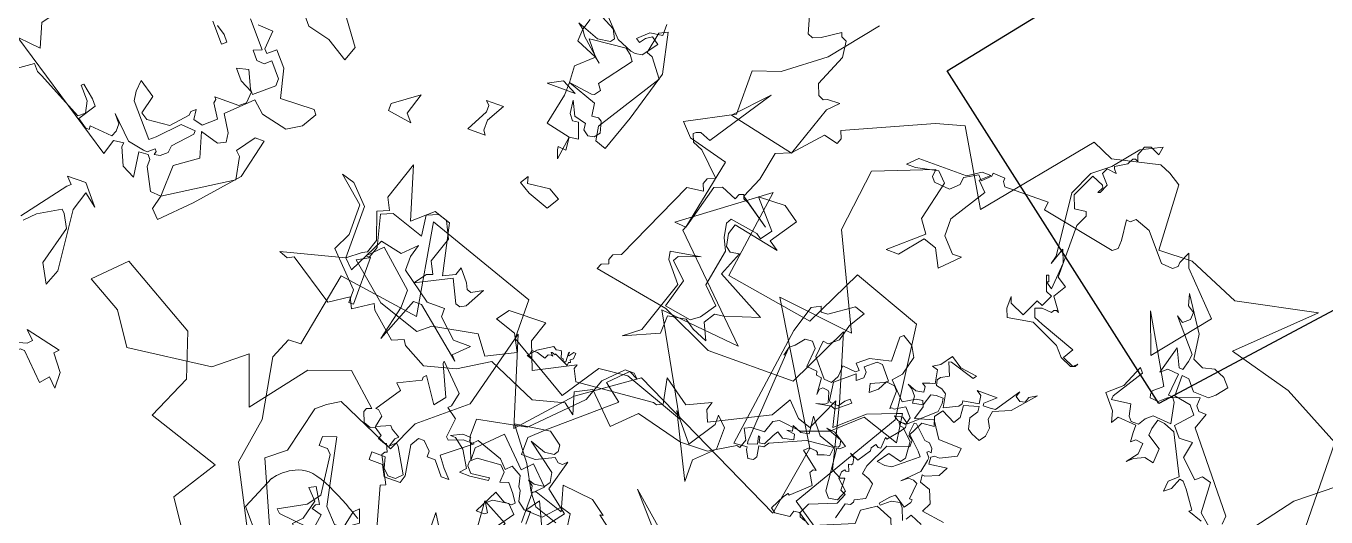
# Model space of a CAD drawing. Header units: metres. Extents: x -71 to 881, y -503 to 661.
# Drawn here: x 122.1 to 127.82, y 470.52 to 472.67 of the extents above; entities that cross this region are included whole.
import ezdxf

# ---------------------------------------------------------------- set-up
doc = ezdxf.new("R2010")
doc.units = ezdxf.units.M
doc.layers.add('ARBRE', color=100, linetype='Continuous', lineweight=13, true_color=0x00ff3f)
doc.layers.add('Parede', color=6, linetype='Continuous', lineweight=30)

# ---------------------------------------------------------------- blocks, each defined once
blk = doc.blocks.new('WMF2', base_point=(0, 0.01))
at = {"color": 251, "lineweight": 0, "true_color": 0x636466}
for points in [[(81.23, -212.64), (86.45, -202.37), (92.4, -197.64), (98.49, -189.57)], [(99.98, -191.79), (99.88, -192.88), (107.36, -202.17), (106.64, -204.2), (107.63, -204.27), (108.14, -204.87), (108.06, -205.98), (111.91, -204.61), (112.96, -203.7), (114.06, -203.79), (114.16, -204.2), (114.12, -204.74), (112.93, -205.76), (117.77, -214.23), (115.81, -208.91), (110.13, -215.92), (115.04, -221.02), (115.66, -222.79), (116.35, -221.31), (116.39, -220.76), (116.99, -220.25), (118.51, -220.38), (121.42, -223.82), (123.45, -224.55), (124.06, -224.04), (124.6, -224.1), (124.28, -221.43), (124.37, -220.32), (124.97, -219.82), (134.84, -221.76), (134.73, -222.86), (140.59, -222.8), (140.98, -223.38), (140.96, -223.82), (142.59, -223.95), (142.62, -223.52), (143.7, -222.51), (144.2, -223.11), (145.93, -222.16), (146.02, -221.17), (147.09, -220.14), (149.19, -220.32), (149.69, -220.93), (149.6, -221.91), (157.24, -218.9), (158.3, -210.64), (152.62, -198.66), (162.76, -199.86), (152.65, -183.05), (154.26, -173.69), (175.85, -184.22), (183.13, -179.1), (188.97, -172.64), (192.5, -184.13), (195.26, -173.72), (200.97, -168.92), (202.85, -164.87), (210.8, -168.41), (212.43, -167.44), (213.62, -166.42), (215.13, -160.27), (217.5, -158.38), (210.72, -142.97)], [(3.9, -111.79), (16.57, -120.44), (8.22, -134.47), (9.81, -146.85), (18.98, -150.2), (22.71, -142.59), (34.39, -144.58), (32.65, -156.43), (43.16, -148.65), (41.63, -148.52), (39.67, -158.01), (44.92, -159.4), (46.44, -161.06), (40.43, -164.26), (40.42, -170.12), (36.91, -171.27), (31.95, -175.08), (27.13, -180.99)], [(162.25, -221.47), (162.55, -220.76), (164.41, -221.19), (167.6, -217.66), (169.53, -216.89), (170.28, -213.15), (171.44, -210.43), (167.5, -207.63), (170.63, -209.8), (171.33, -210.11), (171.53, -210.62), (172.06, -210.42), (172.36, -209.7), (174.37, -210.56), (175.39, -210.16), (176.98, -204.42), (177.29, -203.7), (165.65, -192.21), (176.34, -193.26), (169.52, -180.97), (177.55, -183.87), (181.35, -183.49), (184.59, -178.67), (192.69, -183.49), (192.69, -188.7), (207.51, -193.95), (205.44, -181.84), (216.23, -183.49), (218.11, -173.58), (219.76, -173.52), (220.92, -170.8), (219.49, -162.84), (220.49, -156.77), (215.08, -146.26)], [(14.68, -118.45), (15.39, -118.76), (15.6, -119.27), (14.94, -120.61), (11.56, -121.96), (10.97, -123.39), (11.67, -123.68), (11.74, -125.32), (12.27, -125.11), (13.58, -125.77), (15.6, -134.05), (18.21, -142.77), (22.11, -134.68), (33.61, -134.71), (40.51, -137.9), (50.45, -139.73), (50.16, -140.44), (49.24, -140.81), (49.44, -141.32), (49.15, -142.04), (48.13, -142.44), (43.19, -153.31), (41.06, -153.59), (41.43, -154.51), (41.13, -155.22), (40.11, -155.63), (43.05, -158.46), (44.35, -159.02), (44.76, -160.04), (44.45, -160.3), (43.92, -160.51), (42.49, -159.91), (37.1, -168.03), (40.97, -163.9), (32.15, -161.95), (29.82, -168.64), (28.52, -170), (30.14, -169.93), (30.65, -169.72), (31.37, -170.03), (31.94, -171.46), (30.17, -175.61), (30.45, -177.74), (31.15, -178.04), (31.35, -178.56), (33.6, -177.07), (34.61, -176.66), (35.32, -176.96), (38.04, -186.65)], [(89.7, -182.43), (90.01, -206.45), (97.85, -210.62), (106.23, -212.96), (97.57, -221.28), (108.11, -219.06), (114.95, -222), (119.42, -221.88), (119.84, -230.55), (121.43, -231.58), (122.86, -232.19), (129.04, -230.77), (131.8, -232.03), (142.53, -219.05), (147.98, -228.38), (151.61, -227.39), (162.65, -222.48), (162.25, -221.47), (162.25, -221.47)], [(65.29, -97.98), (67.08, -104.41), (66.4, -104.68), (68.19, -108.14), (67.94, -108.55), (67.68, -108.66), (68.1, -109.68), (68.37, -109.56), (69.29, -109.9), (69.08, -110.38), (70.18, -111.12), (70.78, -110.87), (71.7, -111.21), (72.22, -112.5), (72.02, -112.99), (71.4, -113.23), (75.46, -116.88), (80.69, -115.04), (86.12, -108.09), (88.43, -114.47), (92.34, -111.31), (103.35, -109.97), (106.1, -114.07), (110.61, -116.64), (106.84, -120.37), (96.77, -114.54), (94.84, -108.74), (97.41, -102.93), (91.6, -101), (87.74, -99.72), (91.28, -94.1), (89.03, -90.71)], [(79.38, -92.64), (82.27, -96.02), (80.34, -100.54), (80.31, -100.55), (80.25, -100.64), (80.17, -100.76), (80.05, -100.9), (79.89, -101.09), (79.68, -101.28), (79.47, -101.5), (79.2, -101.73), (78.93, -101.95), (78.6, -102.17), (78.25, -102.36), (77.89, -102.55), (77.49, -102.7), (77.07, -102.81), (76.62, -102.9), (76.15, -102.93), (75.62, -102.89), (75.04, -102.76), (74.41, -102.57), (73.74, -102.32), (73.05, -102.03), (72.35, -101.7), (71.67, -101.35), (70.98, -101), (70.34, -100.64), (69.73, -100.29), (69.19, -99.97), (68.7, -99.67), (68.31, -99.43)], [(110.5, -210.3), (109.11, -209.66), (107.56, -210.01), (106.1, -209.43), (105.21, -208.37), (106.3, -206.96), (107.08, -206.3), (109.11, -206.4), (110.23, -207.75), (111.21, -207.86), (111.17, -205.1), (108.98, -204.68), (108.09, -203.61), (109.95, -201.54), (108.82, -200.21), (107.05, -200.28), (107.47, -198.09), (105.17, -195.92), (104.39, -196.59), (103.18, -196.28), (102.97, -192.24), (99.24, -188.97)], [(91.94, -159.79), (89, -155.76), (89.67, -153.85), (92.49, -155.57), (95.44, -156.33), (96.81, -157.94)], [(101.56, -154.29), (99.54, -154.17), (99.73, -151.7), (99.31, -151.21), (98.26, -152.1), (96.65, -150.2), (95.72, -146.4), (91.23, -146.56), (90.77, -146.01), (91.89, -144.08), (93.76, -142.97), (97.21, -143.77), (98.75, -145.15), (101.81, -142.17), (100.48, -140.04), (100.32, -138.84), (101.34, -138.36), (103.76, -139.06), (102.79, -135.77), (105.69, -133.77), (105.82, -129.54), (107.25, -129.65), (108.74, -132.52), (108.73, -133.49), (109.15, -133.99), (110.39, -133.89), (109.93, -130.65), (111.62, -131.51), (112.63, -133.81), (112.58, -134.33), (113.9, -134.17), (114.51, -132.19), (129.81, -142.39)], [(128.65, -138.59), (126.7, -139.98), (125.97, -139.17), (125.32, -138.84), (119.23, -135.58), (118.45, -136.25), (118.79, -137.79), (120.16, -139.39), (119.88, -139.63), (118.23, -138.25), (117.58, -137.48), (118.99, -135.3), (117.81, -134.49), (117.3, -134.44), (117.31, -134.91), (114.32, -134.66), (114, -135.42), (113.97, -136.41), (114.88, -137.47), (112.09, -134.75), (109.9, -134.31), (109.39, -134.27), (108.55, -134.98), (108.32, -134.71), (108.41, -134.24), (107.65, -134.4), (106.82, -135.1), (106.74, -136.05), (104.54, -138.4), (104.55, -138.87), (106.51, -139.03), (108.95, -136.47), (109.72, -135.82), (113.14, -139.82), (113.34, -141.07), (113.17, -142.56), (111.11, -141.15), (111.72, -138.72), (110.83, -138.12), (107.79, -138.4), (105.92, -140.47), (105.88, -141), (105.33, -141.47), (105.18, -140.15), (103.95, -139.86), (102.35, -141.23), (103.5, -143.03), (103.41, -143.5), (103.65, -143.77), (100.39, -143.77), (99.59, -144.43), (99.47, -145.98), (101.18, -146.84), (102.3, -148.17), (100.78, -148.52), (99.7, -146.26), (99.24, -145.7), (96.84, -147.73), (96.81, -148.71), (98.38, -150.55), (99.16, -149.88), (100.2, -149.96), (101.09, -151.02), (100.03, -151.47), (102.77, -154.68)], [(106.42, -152.45), (105.24, -151.63), (104.58, -150.84), (105.14, -150.36), (107.17, -152.77)], [(102.6, -191.22), (104.51, -191.89), (104.23, -192.12), (105.81, -194.43), (106.51, -195.26), (106.98, -195.35), (107.6, -193.84), (108.41, -193.19), (108.29, -194.62), (107.17, -195.57), (109.76, -200.75), (111.21, -201.34), (112.19, -201.47), (112.55, -200.2), (112.63, -199.28), (110.76, -198.09), (110.9, -196.12), (112.13, -196.43), (113.42, -195.8), (114.19, -195.14), (113.09, -196.56), (112.98, -198.01), (113.96, -198.14), (114.51, -197.67), (114.61, -198.91), (114.58, -199.9), (117.07, -200.09), (117.61, -199.16), (118.02, -200.63), (119.62, -202.52), (117.74, -204.14), (116.53, -207), (116.04, -206.45), (118.58, -202.45), (118.63, -201.93), (116.12, -202.24), (115.77, -200.72), (115.3, -200.17), (114.31, -200.14), (113.77, -201.07), (112.93, -201.79), (110.47, -201.58), (110.98, -204.31), (111.44, -204.87), (111.97, -204.91), (111.68, -207.85), (113.17, -208.02), (114, -207.32), (112.98, -210.96), (111.87, -208.65), (111.36, -208.61), (111.05, -209.82), (110.92, -210.8), (114.34, -214.81), (113.44, -214.21), (112.61, -214.93), (112.58, -215.91), (113.47, -216.49), (113.87, -217.98), (110.96, -213.56), (110.5, -210.3), (110.5, -210.3)], [(58.61, -95.97), (60.32, -95.97), (63.86, -99.98), (59.71, -97.06), (57.39, -99.38), (58.61, -101.21), (59.21, -101.81), (59.21, -103.52), (57.39, -100.59), (55.69, -98.89), (55.08, -98.89), (53.39, -100.59), (53.87, -107.05), (50.45, -105.22), (56.79, -93.05), (56.79, -94.14), (58.61, -95.97), (58.61, -95.97)], [(78.38, -97.12), (74.97, -98.96), (73.76, -100.65), (74.37, -105.9), (74.97, -106.51), (76.08, -106.51), (76.08, -107.72), (74.37, -108.33), (72.54, -99.56), (70.84, -97.73), (69.62, -97.73), (69.14, -100.05), (68.53, -100.65), (67.9, -98.96), (72.05, -96.02), (77.9, -96.64), (78.38, -97.12), (78.38, -97.12)], [(111.88, -106.14), (110.25, -104.06), (110.25, -101.98), (111.34, -103.08), (112.32, -101.98), (115.5, -105.17), (116.06, -105.17), (117.15, -104.06), (116.61, -104.06), (116.61, -101.98), (117.15, -101.98), (117.15, -105.71), (115.5, -106.14), (114.95, -106.7), (116.06, -107.79), (111.34, -106.7), (111.88, -106.14), (111.88, -106.14)], [(51.28, -104.6), (49.82, -106.67), (50.87, -107.74), (52.95, -107.44), (53.69, -106.82), (53.01, -105.71), (53.39, -105.43), (54.48, -105.47), (52.9, -108.54), (51.53, -107.75), (50.51, -107.72), (50.13, -108.07), (50.82, -109.11), (51.79, -110.25), (52.85, -109.93), (52.79, -111.31), (53.49, -112.07), (56.63, -111.82), (57.39, -111.12), (57.42, -110.48), (56.72, -109.72), (54.29, -109.98), (54.31, -109.62), (56.73, -109.36), (58.12, -109.4), (57.43, -110.12), (58.73, -112.28), (60.09, -113.37), (60.82, -113.4), (59.39, -114.07), (58.29, -114.03), (58.31, -113.66), (57.96, -113.28), (57.27, -113.98), (53.82, -112.76), (52.77, -111.68), (52.09, -112.38), (50.71, -111.59), (50.41, -110.19), (50.06, -109.81), (49.75, -108.42), (48.76, -107.65), (46.27, -107.55), (44.45, -109.59), (43.06, -109.17), (42.78, -107.03)], [(31.94, -110.31), (36.07, -115.05), (31.32, -110.9), (30.71, -107.38), (31.94, -107.38), (31.94, -110.31), (31.94, -110.31)], [(115.75, -121.61), (116.64, -123.29), (117.08, -123.72), (119.97, -122.05), (121.3, -120.73)], [(121.74, -121.17), (117.52, -126.7), (117.08, -127.05), (117.87, -127.93), (115.4, -127.93), (113.63, -125.83), (113.28, -125.39), (114.96, -126.7), (115.75, -124.16), (114.96, -116.16), (115.75, -114.04), (117.08, -116.51), (115.75, -121.61), (115.75, -121.61)], [(88.02, -127.64), (89.18, -128.05), (81.01, -130.16), (79.28, -131.51), (78.66, -131.81), (78.08, -133.54), (79.32, -137.06), (77.83, -137.7), (78.59, -139.25), (76.91, -144.21), (74.85, -137.35), (72.31, -139.57), (70.12, -138.82), (68.65, -132.15), (67.1, -132.91), (66.75, -133.95), (65.48, -132.37), (65.1, -131.6), (64.53, -131.41), (63.1, -132.21), (64.5, -129.59), (65.26, -129.22), (65.84, -129.4), (67.29, -132.34), (71.77, -130.12), (70.62, -131.65), (69.87, -131.93), (70.65, -133.46), (69.51, -136.82), (70.57, -138.98), (71.73, -139.36), (73.23, -138.72), (72.87, -136.03), (77.25, -137.51), (78.75, -136.87), (77.7, -132.76), (78.24, -131.16), (79.66, -130.35), (74.87, -126.28), (69.33, -124.41), (67.74, -125.68), (61.86, -126.76), (60.09, -124.38), (56.38, -126.21), (57.56, -128.41), (60.34, -129.35), (59.17, -130.88), (54.25, -131.01), (55.18, -128.25), (53.81, -124.69), (48.67, -127.32), (48.87, -126.75), (48.11, -125.21), (37.91, -126.12), (37.44, -125.97), (36.67, -126.35), (37.35, -129.67), (33.92, -127.23), (30.88, -128.65), (31.23, -127.59), (30.59, -126.09), (23.17, -129.77), (21.67, -132.34), (19.86, -130.44), (18.12, -129.86), (16.15, -134.19), (15.36, -130.85), (11.87, -133.9), (8.32, -135.28), (7.59, -135.54), (7.07, -131.77), (12.02, -133.45), (15.55, -130.27), (19.06, -129.03), (22.02, -129.38), (22.79, -129), (23.33, -127.38), (25.15, -127.33), (25.92, -126.95), (25.23, -125.56), (25.63, -124.43), (26.08, -124.57), (29.34, -122.59), (32.94, -122.53), (39.22, -124.13), (42.07, -121.37), (45.72, -125.04), (47.88, -123.97), (47.05, -121.13), (48.46, -122.25), (52.55, -121.18), (59.04, -124.03), (62.95, -121.62), (67.02, -120.56), (70.08, -122.22), (70.5, -122.88), (71.99, -122.24), (75.25, -125.13), (75.62, -125.9), (78.11, -124.29), (78.79, -125.68), (81.26, -124.08), (87.26, -128.05), (88.02, -127.64), (88.02, -127.64)], [(81.01, -137.11), (81.01, -130.16), (79.79, -128.95), (77.48, -133.7), (74.56, -133.08), (72.85, -134.78), (73.33, -133.08), (73.33, -131.26), (69.33, -128.34), (67, -128.34), (67, -127.23), (64.57, -124.92), (62.26, -124.92), (64.09, -123.1), (63.48, -122.5), (69.93, -127.84), (71.03, -127.84), (73.33, -122), (72.24, -126.63), (72.24, -128.95), (76.88, -133.08), (78.71, -131.26), (78.09, -131.26), (78.09, -124.92), (78.71, -124.92), (78.71, -126.63), (82.71, -130.78), (81.61, -133.08), (81.61, -137.11), (85.03, -140.02), (83.32, -139.54), (81.01, -137.11), (81.01, -137.11)], [(54.16, -127.33), (52.25, -128.51), (51.85, -128.21), (51.22, -128.34), (51.11, -128.15), (50.9, -127.48), (50.6, -127.43), (50.52, -127.17), (50.44, -127.11), (50.17, -127.21), (50.23, -128.35), (50.16, -128.51), (50.16, -128.08), (50.07, -128.03), (49.62, -128.66), (49.33, -128.62), (49.38, -127.89), (49.74, -127.62), (49.57, -127.32), (49.82, -127.23), (49.84, -126.81), (51.76, -127.71), (51.74, -127.58), (52.22, -127.74), (52.33, -127.68), (51.98, -127.29), (52.17, -127.38), (52.57, -127.26), (52.83, -126.75), (53.96, -127.11), (54.74, -127.1), (54.8, -126.57), (54.93, -126.53), (54.96, -126.46), (54.93, -126.32), (54.74, -126.22), (54.51, -126.31), (54.41, -126.05), (55.06, -126.28), (54.16, -127.33), (54.16, -127.33)], [(105.82, -129.54), (97.54, -134.76), (98.14, -137.7), (98.75, -138.3), (97.05, -140.62), (95.83, -140.62), (97.05, -135.38), (101.69, -130.15), (105.21, -126.6), (106.3, -127.7), (105.82, -129.54), (105.82, -129.54)], [(179.84, -158.76), (182.76, -165.09), (183.97, -163.4), (183.36, -163.4), (183.36, -161.69)], [(183.97, -161.69), (183.97, -165.71), (182.76, -166.93), (185.07, -169.24), (186.28, -168.03), (189.83, -171.55), (192.73, -168.64), (192.73, -166.93), (193.83, -169.85), (193.83, -172.16), (187.38, -173.37), (181.55, -179.23), (180.45, -182.15), (178.13, -184.47), (176.91, -184.47), (176.31, -183.86), (177.52, -184.47), (179.84, -182.15), (177.52, -180.32), (185.07, -173.85), (186.89, -172.16), (186.89, -169.85), (185.07, -169.85), (182.76, -170.95), (182.15, -170.45), (181.55, -170.45), (181.05, -170.95), (182.15, -166.93), (179.21, -164.61), (181.05, -162.17)], [(28.56, -153.92), (30.94, -150.53), (29.67, -149.64), (35.82, -150.93), (36.23, -149.61), (35.92, -147.95), (35.22, -147.45), (34.02, -147.66), (35.31, -144.47), (28.78, -140.9), (33.22, -139.51), (34.42, -139.31), (35.29, -137.92), (34.3, -135.76), (36.32, -136.63), (37.59, -137.52), (39.98, -137.11), (40.07, -134.73), (44.54, -132.73), (42.46, -134.33), (40.08, -141.29), (42.26, -143.89), (42.45, -144.97), (38.49, -145.64), (41.28, -144.68), (41.66, -143.99), (39.59, -141.99), (40.67, -138.22), (37.1, -137.61), (35.99, -138.41), (34.61, -140.39), (36.71, -142.49), (35.82, -147.35), (36.59, -148.94), (36.91, -150.74), (36.53, -151.43), (32.84, -150.83), (32.14, -150.33), (31.15, -151.75), (34.23, -155.28), (30.66, -155.41), (28.56, -153.92), (28.56, -153.92)], [(173.04, -164.58), (174.93, -166.01), (174.5, -166.07), (176.45, -167.55), (180.59, -167.98), (179.68, -164.7), (183.52, -166.03), (184.12, -165.76), (184.28, -166.58), (184.98, -167.12), (184.09, -166.85), (182.78, -167.03), (182.25, -167.74), (182.48, -169.01), (186.32, -171.88), (184.25, -171.11), (183.02, -171.28), (182.66, -171.8), (182.73, -172.63), (184.43, -173.9), (189.08, -173.24), (185.87, -169.02), (184.12, -165.76), (182.95, -164.22), (179.83, -163.17)], [(132.52, -150.05), (131.57, -150.97), (131.57, -151.92), (129.81, -150.05), (129.35, -150.05), (128.88, -150.51), (129.35, -152.75), (127.59, -152.75), (124.91, -150.05), (124.91, -147.83), (125.36, -148.29), (127.59, -145.23), (126.66, -142.07), (131.11, -142.53)], [(59.05, -144.81), (61.87, -145.83), (63.32, -146.72), (62.67, -147.76), (62.48, -146.91), (59.55, -147.25), (58.09, -146.36), (59.05, -144.81), (59.05, -144.81)], [(208.96, -155.15), (209.4, -154.92), (209.63, -154.33), (208.3, -153.97), (208.67, -151.63), (204.64, -147.41), (205.96, -147.79), (206.24, -146.5), (211.37, -151.69), (210.33, -152.81), (209.63, -155.34), (210.96, -156.71), (210.11, -157.18), (208.96, -155.15), (208.96, -155.15)], [(82.25, -150.59), (79.04, -152.94), (79.92, -150.11), (79.04, -149.13), (82.25, -149.63), (82.25, -150.59), (82.25, -150.59)], [(59.93, -151.15), (60.32, -152.23), (60.38, -152.67), (59.29, -152.55), (59.49, -154.26), (58.26, -154.43), (58.99, -156.48), (59.78, -156.36), (60.39, -157.12), (60.6, -158.84), (59.69, -157), (58.12, -156.61), (58.04, -155.76), (57.3, -155.21), (56.47, -155.37), (55.94, -156.07), (56.34, -157.53), (56.79, -157.86), (57.66, -157.75), (57.9, -159.41), (61.78, -160.83), (58.66, -160.38), (58.28, -160.48), (57.75, -161.18), (58.26, -161.95), (55.2, -166.06), (55.75, -166.8), (56.5, -167.36), (60.96, -166.95), (61.31, -166.89), (59.77, -164.96), (59.07, -164.44), (62, -167.02), (62.51, -167.79), (63.26, -168.35), (60.34, -167.25), (58.66, -167.5), (58.28, -168), (58.89, -169.15), (61.9, -170.7)], [(61.18, -171.65), (57.84, -168.06), (55.81, -167.24), (55.17, -167.15), (54.29, -167.27), (52.87, -169.18), (53.82, -169.88), (54.6, -169.37), (55.15, -168.63), (55.66, -169.01), (54.32, -170.26), (52.66, -170.5), (52.66, -171.97)], [(62.04, -169.25), (62.51, -167.79), (62.6, -166.17), (59.77, -164.96), (61.9, -163.05), (61.78, -160.83), (61.83, -159.09), (62.73, -154.97), (59.49, -154.26), (59.93, -151.15), (59.93, -151.15)], [(70.48, -153.72), (70.48, -154.59), (70.98, -155.09), (68.65, -155.09), (70, -152.75), (70, -151.4), (69.61, -150.88), (71.95, -150.88), (70.48, -153.72), (70.48, -153.72)], [(56.45, -156.83), (51.18, -165.09), (52.99, -167.49), (53.79, -167.78), (53.24, -170.6), (52.14, -171.11), (51.01, -165.85), (52.98, -159.15), (54.67, -154.45), (56.12, -154.97), (56.45, -156.83), (56.45, -156.83)], [(62.6, -160.74), (60.66, -159.76), (64.44, -159.76), (62.6, -160.74), (62.6, -160.74)], [(203.13, -162.67), (204.93, -162.67), (204.93, -163.71), (203.13, -163.71), (202.75, -162.29), (202.01, -161.54), (200.96, -161.54), (200.21, -162.29), (202.01, -165.5), (202.37, -165.88), (203.13, -165.12), (202.75, -166.25), (202.37, -166.64), (203.5, -167.31), (203.82, -167.68), (205.6, -166.93), (205.31, -168.42), (205.98, -169.09), (206.34, -169.09), (204.18, -172.31), (204.93, -173.05), (202.01, -174.48), (202.01, -174.86), (201.7, -175.24), (199.54, -172.01), (198.43, -173.43), (200.21, -177.4), (200.21, -177.69), (197, -174.48), (197.38, -172.69), (197.76, -172.31), (196.33, -171.27), (196.63, -168.73), (196.33, -168.42), (194.53, -169.09), (193.04, -169.09), (196.63, -166.25), (195.57, -164.83), (194.53, -163.71), (195.57, -163.71), (197, -165.5), (198.12, -165.5), (198.12, -166.25), (199.17, -167.31), (199.92, -167.31), (200.59, -166.25), (199.92, -162.29), (200.21, -161.25), (202.37, -161.25), (203.13, -162.67), (203.13, -162.67)], [(138.94, -175.74), (144.01, -172.85), (146.39, -171.88), (146.93, -173.42), (151.56, -171.55), (151.13, -168.2), (150.13, -165.91), (148.68, -166.49), (149.35, -164.92), (151.24, -166.38), (151.67, -169.75), (153.13, -172.22), (143.98, -176.02), (143.88, -177.83), (142.05, -179.02), (139.92, -178.12), (138.94, -175.74), (138.94, -175.74)], [(136.03, -178.75), (137.63, -179.42), (138.03, -178.75)], [(138.43, -178.41), (139, -179.91), (139.48, -180.48), (140.6, -180.25), (141.77, -179.29), (141.95, -179.48), (140.94, -180.66), (140.37, -181.13), (138.81, -180.09), (138.2, -180.94), (138.17, -181.3), (138.5, -181.3), (138.3, -183.46), (138.84, -183.71), (139.55, -183.74), (140.34, -183.1), (138.33, -185.08), (138.01, -186.66), (137.96, -187.04), (138.47, -187.64), (138.27, -187.81), (137.93, -187.74), (138.03, -188.28), (138.55, -188.89), (139.2, -188.95), (140.91, -190.59), (141.25, -190.57), (141.38, -189.16), (139.54, -187.38), (139.07, -186.81), (142.01, -184.38), (142.93, -184.24), (144.01, -184.38), (142.96, -185.86), (141.2, -185.39), (140.77, -186.02), (140.94, -188.21), (142.43, -189.6), (142.8, -189.62), (143.13, -190.05), (142.18, -190.14), (141.95, -191.03), (142.93, -192.19), (144.24, -191.39), (144.58, -191.45), (144.78, -191.29), (144.74, -193.64), (145.22, -194.21), (146.33, -194.31), (146.97, -193.1), (147.96, -192.3), (148.2, -193.41), (146.53, -194.15), (146.12, -194.49), (147.57, -196.24), (148.3, -196.27), (149.64, -195.16), (149.18, -194.59), (149.23, -193.84), (150.01, -193.2), (150.32, -193.98), (152.67, -192.02), (152.33, -189.62), (152.2, -189.45), (151.09, -189.35), (150.48, -190.21), (149.91, -190.68), (149.57, -190.27), (151.32, -188.81), (151.86, -189.06), (153.85, -188.7), (152.77, -188.98), (152.4, -189.29), (152.8, -190.62), (152.94, -190.78), (153.69, -190.85), (154.05, -190.54), (154.11, -189.8), (154.29, -191.99), (154.99, -192.09), (155.13, -192.59), (156.55, -192.72), (156.32, -195.25), (156.96, -196.02), (157.91, -195.93), (158.87, -194.78), (159.49, -194.28), (159.79, -193.07), (159.51, -193.9), (160.36, -181.18), (160.3, -180.89), (159.09, -181.29), (159.32, -182.35), (159.11, -182.21), (158.95, -181.51), (158.27, -181.62), (157.59, -183.02), (157.18, -183.64), (156.35, -183.07), (154.92, -183.39), (155.08, -184.08), (156.2, -184.24), (155.47, -184.34), (155.62, -185.07), (154.42, -184.57), (153.35, -184.75), (153.51, -186.38), (153.6, -187.08), (151.95, -185.01), (149.99, -184.32), (149.29, -184.43), (149.15, -184.65), (149.29, -185.38), (151.47, -186.21), (150.33, -186.08), (148.46, -184.81), (149.07, -184.27), (149.41, -184.25), (148.91, -178.66), (148.24, -177.88), (147.12, -178.09), (146.52, -179.46), (147.86, -180.69), (147.82, -181.61), (147.53, -182), (147.35, -181.89), (146.99, -181.96), (147.31, -182.82), (146.97, -182.85), (146.83, -183.07), (146.96, -183.8), (147.57, -184.22), (146.37, -183.73), (145.25, -185.38), (145.32, -185.75), (144.9, -186.35), (144.5, -186.09), (144.14, -186.16), (144.04, -187.62), (143.83, -187.48), (142.52, -189.03), (142.08, -189.67), (142.11, -190.02), (143.28, -190.18), (143.89, -190.6), (142.85, -190.79), (141.99, -190.19), (138.87, -193), (138.74, -194.12), (138.82, -194.82), (139.8, -194.84), (140.46, -194.71), (140.93, -193.17), (142.31, -192.91), (142.34, -193.82), (143.01, -194.6), (143.63, -195.01), (142.43, -194.52), (141.41, -194.72), (141.51, -195.42), (141.95, -195.71), (141.09, -196.03), (140.4, -196.21), (140.74, -197.98), (141.5, -198.18), (140.55, -198.74), (139.52, -200.23), (138.03, -199.22), (135.82, -198.91), (136.11, -198.49), (139.38, -199.5), (139.74, -199.42), (139.04, -197.73), (140.05, -197.19), (140.36, -196.75), (140.18, -196.05), (139.41, -195.86), (138.75, -195.42), (138.41, -193.65), (136.6, -194.53), (136.31, -194.97), (136.38, -195.33), (134.28, -195.7), (134.46, -196.76), (135.1, -197.22), (132.37, -197.2), (133.77, -195.99), (133.7, -195.63), (132.79, -195.64), (132.09, -195.74), (129.95, -198.9), (130.18, -198.17), (129.52, -197.73), (128.84, -197.89), (128.6, -198.62), (127.64, -199.19), (130.16, -196.3), (132.35, -195.35), (132.53, -194.25), (131.99, -193.25), (132.12, -192.12), (132.68, -191.29), (133.87, -191.79), (134.49, -192.21), (134.79, -193.63), (134.09, -194.68), (134.18, -195.38), (136.09, -194.82), (135.98, -193.22), (136.53, -192.38), (138.34, -193.29), (139.06, -192.24), (138.68, -191.03), (140.3, -190.91), (141.35, -188.87), (140.74, -188.44), (140.72, -187.54), (143.51, -186.63), (145.06, -183.4), (145.23, -182.31), (144.26, -181.94), (143.6, -181.51), (143.77, -179.46), (145.1, -178.82), (145.07, -178.48), (145.34, -178.09), (146.02, -177.93), (146.55, -175.84)], [(149.03, -173.49), (151.13, -174.93), (151.83, -174.83), (152.07, -174.01), (154.04, -173.82), (154.65, -174.25), (153.72, -176.12), (153.29, -176.72), (153.08, -176.57), (150.75, -178.69), (151.6, -180.16), (151.31, -180.6), (150.94, -180.67), (153.31, -182.54), (152.7, -183.08), (151.76, -183.04), (151.56, -182.89), (151.5, -182.59), (150.64, -182.91), (149.91, -183.05), (149.78, -184.18), (153.37, -183.87), (157.76, -181.91), (158.22, -181.26), (158.87, -181.13), (158.61, -179.74), (158.9, -179.3), (159.63, -179.15), (160.17, -180.16), (160.23, -180.53), (161.97, -180.37), (159.66, -196.47), (158.58, -199.98), (157.43, -200.58), (157.16, -199.85), (156.26, -199.9), (153.31, -201.99), (151.94, -201.5), (153.21, -199.48), (153.79, -197.33), (154.96, -196.37), (155.66, -196.47), (155.88, -194.31), (153.91, -191.96), (152.87, -191.86), (152.36, -192.9), (152.27, -194.36), (150.48, -194.18), (150.11, -194.49), (150.75, -195.26), (149.38, -196.4), (146.61, -197.04), (146.66, -200.28), (146.27, -200.62), (144.88, -199.79), (144.11, -198.43), (144.72, -195.93), (145.72, -194.82), (143.6, -192.6), (142.05, -193.54), (141.19, -193.65), (140.84, -192.91), (141.38, -191.16), (138.98, -191.83), (137.57, -189.7), (134.5, -189.55), (134.6, -188.51), (136.69, -187.48), (137.39, -187.51), (137.76, -187.2), (137.7, -186.3), (135.35, -186.6), (135.98, -185.39), (137.66, -184.67), (138.03, -184.72), (137.93, -183.77), (136.52, -183.3), (135.82, -181.61), (136.44, -180.4), (133.42, -179.96)], [(167.3, -178.31), (164.99, -181.83), (164.99, -183.07), (163.76, -181.83), (163.76, -178.92), (166.2, -176.6), (166.2, -173.68), (170.22, -181.83), (167.3, -178.31), (167.3, -178.31)], [(128.63, -229.85), (130.85, -228.1), (132.31, -224.99), (131.45, -216.73), (131.71, -215.63), (130.94, -217.85), (130.31, -216.16), (130.6, -212.58), (131.48, -213.21), (131.19, -213.31), (131.49, -214.13), (131.79, -214.02), (131.07, -212.08), (130.28, -211.7), (130.98, -210.18), (131.77, -210.56), (132.87, -208.24), (134.78, -209.13), (135.09, -209.95), (135.09, -208.36), (134.68, -207.25), (131.36, -207.8), (127.52, -206.02), (126.48, -204.8), (124.97, -204.1), (124.38, -204.31), (124.19, -204.71), (124.67, -204.21), (126.19, -204.91), (125.4, -206.21), (130.16, -207.96), (131.33, -208.46), (131.74, -209.57), (130.87, -209.89), (129.57, -209.78), (129.36, -210.13), (129.07, -210.23), (128.75, -210.08), (129.97, -211.82), (128.98, -213.46), (130.3, -214.3), (130.27, -221.28), (129.57, -222.8), (129.78, -223.38), (131.29, -223.17), (131.93, -224.86), (130.51, -227.9), (128.94, -227.21), (128.82, -226.92), (129.2, -226.13), (128.91, -226.23), (128.41, -227.4), (129.45, -228.63), (129.11, -229.36), (127.81, -229.23), (128.24, -229.68), (128.34, -229.97), (126.82, -230.86), (126.44, -231.65), (126.15, -231.77), (125.75, -231.58), (126.06, -232.39), (125.56, -233.58), (124.75, -233.87), (123.53, -233.31), (123.33, -234.38), (126.03, -233.07), (128.63, -229.85), (128.63, -229.85)], [(147.98, -213.1), (150.4, -210.17), (152.11, -210.17), (147.98, -213.72), (149.19, -215.41), (147.98, -220.65), (149.19, -221.87), (152.11, -221.27), (153.32, -221.27), (152.11, -222.48), (145.66, -222.48), (143.95, -223.57), (142.74, -223.57), (143.95, -222.48), (142.74, -221.27), (145.66, -216.64), (145.66, -214.32), (143.95, -212.49), (142.74, -212.49), (145.04, -210.17), (146.26, -212.49), (147.98, -213.1), (147.98, -213.1)]]:
    blk.add_lwpolyline(points, dxfattribs=at)

msp = doc.modelspace()

# ---------------------------------------------------------------- linework, layer by layer
at = {"layer": 'Parede'}
msp.add_lwpolyline([(127.0825, 471.0139), (126.1518, 472.477), (129.4201, 474.4768), (130.582, 472.8825), (127.0825, 471.0139)], dxfattribs=at)

# ---------------------------------------------------------------- block references
at = {"layer": 'ARBRE', "color": 251, "lineweight": 5, "true_color": 0x636466, "xscale": 0.03451886634015593, "yscale": 0.03451886634015593, "zscale": 0.03451886634015593, "rotation": 160.1685466476646}
for p in [(124.6156, 466.4797), (128.3614, 463.0856)]:
    msp.add_blockref('WMF2', p, dxfattribs=at)

doc.saveas('drawing.dxf')
